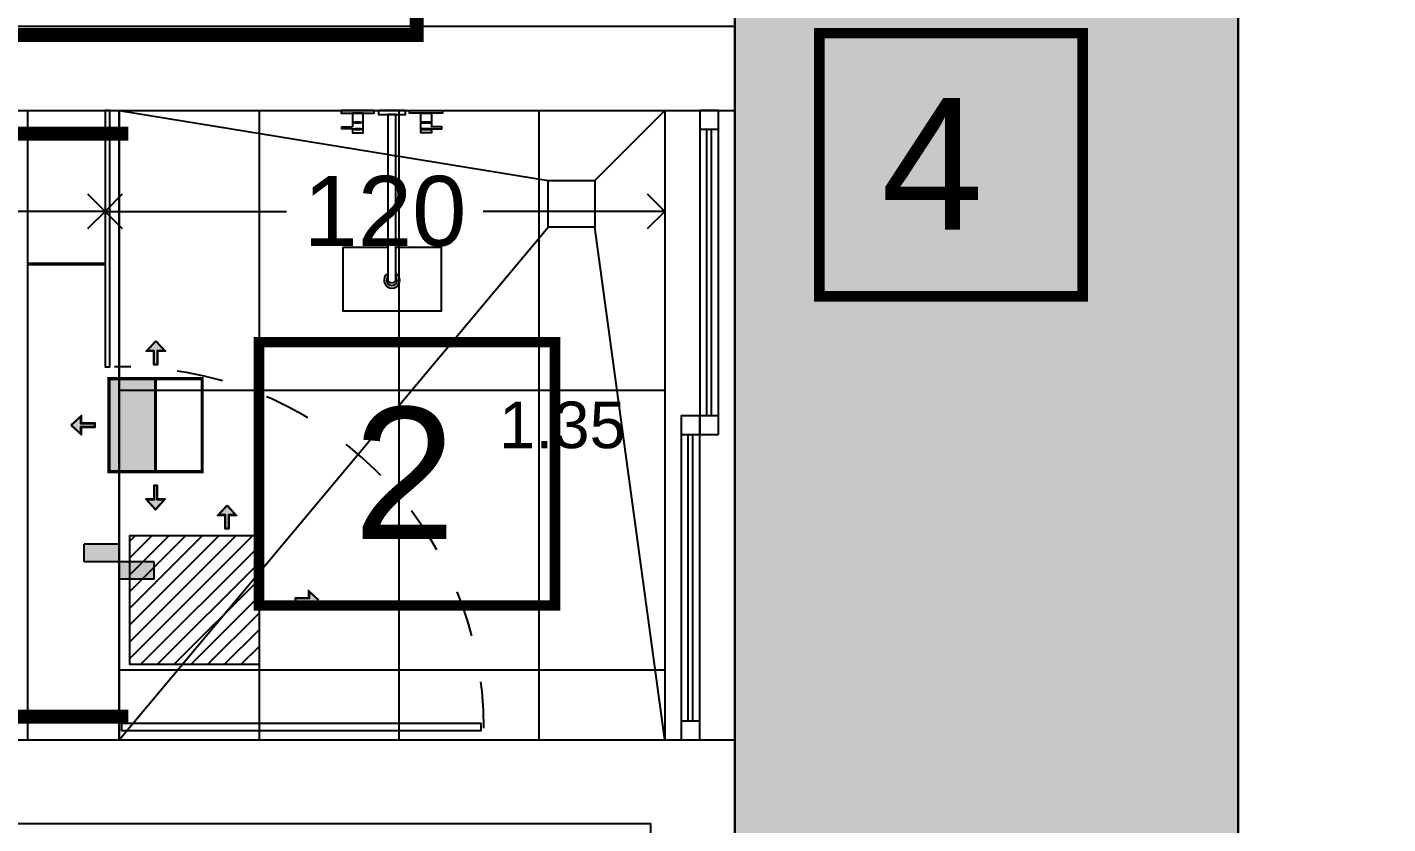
# Model space of a CAD drawing. Header units: metres. Extents: x 231 to 394, y -324 to -29.
# Drawn here: x 279.676 to 282.594, y -67.852 to -66.144 of the extents above; entities that cross this region are included whole.
import ezdxf

# ---------------------------------------------------------------- set-up
doc = ezdxf.new("R2010")
doc.units = ezdxf.units.M
doc.set_wipeout_variables(frame=1)
doc.header["$PDMODE"] = 35
doc.linetypes.add('AR-01-REC$0$DASHDOT2', pattern=[12.7, 6.35, -3.175, 0, -3.175])
doc.linetypes.add('AR-01-REC$0$HIDDEN', pattern=[0.375, 0.25, -0.125])
for name, color, linetype in [('A-ACABADOS PISOS', 1, 'Continuous'), ('A-CAMBIO DE ACABADO', 1, 'Continuous'), ('A-DESPIECE', 5, 'Continuous'), ('A-EXTERIOR', 8, 'Continuous'), ('A-PISO', 30, 'Continuous'), ('A-ZOCLO', 30, 'Continuous'), ('AR-01-REC$0$A-CANCELERIA', 8, 'Continuous'), ('AR-01-REC$0$A-DIM-VANOS', 8, 'Continuous'), ('AR-01-REC$0$A-ESCALON', 8, 'Continuous'), ('AR-01-REC$0$A-EXTERIOR', 8, 'Continuous'), ('AR-01-REC$0$A-MUEBLES FIJOS', 8, 'Continuous'), ('AR-01-REC$0$A-MUROS', 8, 'Continuous'), ('AR-01-REC$0$A-MUROS BAJOS', 8, 'Continuous'), ('AR-01-REC$0$A-VENTANAS', 8, 'Continuous')]:
    doc.layers.add(name, color=color, linetype=linetype)
doc.styles.add('Anot_Arial', font='arial.ttf')
doc.styles.add('AR-01-REC$0$Anot_Arial', font='arial.ttf')
doc.styles.add('AR-01-REC$0$Standard', font='arial.ttf')
doc.styles.get("Standard").update_dxf_attribs({"font": 'arial.ttf'})
doc.dimstyles.new('AR-01-REC$0$VANOS', dxfattribs={"dimtxt": 0.1, "dimasz": 0.05, "dimexe": 0, "dimexo": 0, "dimgap": 0.03, "dimtad": 0, "dimtih": 1, "dimtoh": 1, "dimzin": 0, "dimdsep": 46, "dimtxsty": 'AR-01-REC$0$Standard', "dimblk": 'AR-01-REC$0$_Dot', "dimcen": 0.09, "dimse1": 1, "dimse2": 1, "dimsd1": 1, "dimsd2": 1, "dimclrd": 256, "dimclre": 256, "dimclrt": 256, "dimazin": 0, "dimtfac": 1, "dimtix": 1, "dimtofl": 0, "dimtmove": 2, "dimatfit": 3, "dimldrblk": 'AR-01-REC$0$COTA', "dimfxl": 0, "dimtolj": 1, "dimtzin": 0, "dimlwd": 18, "dimarcsym": 0})
doc.dimstyles.new('DETALLE DE CAMBIOS', dxfattribs={"dimscale": 1.5, "dimtxt": 0.1, "dimasz": 0.05, "dimexe": 0.18, "dimexo": 0.0625, "dimgap": 0.035, "dimtad": 0, "dimtih": 1, "dimtoh": 1, "dimdec": 0, "dimlfac": 100, "dimzin": 0, "dimdsep": 46, "dimtxsty": 'Anot_Arial', "dimblk": 'OPEN90', "dimcen": 0.09, "dimse1": 1, "dimse2": 1, "dimclrd": 1, "dimclre": 4, "dimclrt": 1, "dimadec": 0, "dimazin": 0, "dimtfac": 1, "dimtdec": 0, "dimtix": 1, "dimtofl": 0, "dimtmove": 0, "dimatfit": 3, "dimldrblk": 'OPEN90', "dimfxl": 1, "dimtolj": 1, "dimtzin": 0, "dimarcsym": 0})

# ---------------------------------------------------------------- blocks, each defined once
blk = doc.blocks.new('AR-01-REC$0$Regadera planta 1')
blk.add_wipeout([(379.493, 26.2294), (379.6313, 26.2294), (379.6313, 26.0331), (379.3313, 26.0331), (379.3313, 26.2294), (379.4683, 26.2294), (379.4683, 26.6356), (379.493, 26.6356)])
for points in [[(379.4266, 26.6481), (379.3253, 26.6481), (379.3253, 26.64), (379.4266, 26.64)], [(379.3923, 26.64), (379.3598, 26.64), (379.3598, 26.6118), (379.3923, 26.6118)], [(379.5219, 26.6481), (379.4394, 26.6481), (379.4394, 26.6356), (379.5219, 26.6356)], [(379.5347, 26.6481), (379.636, 26.6481), (379.636, 26.64), (379.5347, 26.64)], [(379.569, 26.64), (379.6015, 26.64), (379.6015, 26.6118), (379.569, 26.6118)], [(379.3841, 26.6118), (379.3672, 26.6118), (379.3672, 26.6103), (379.3841, 26.6103)], [(379.3845, 26.5917), (379.3675, 26.5917), (379.3675, 26.5902), (379.3845, 26.5902)], [(379.5768, 26.5917), (379.5937, 26.5917), (379.5937, 26.5902), (379.5768, 26.5902)], [(379.5772, 26.6118), (379.5941, 26.6118), (379.5941, 26.6103), (379.5772, 26.6103)], [(379.3923, 26.5902), (379.3598, 26.5902), (379.3598, 26.5793), (379.3923, 26.5793)], [(379.569, 26.5902), (379.6015, 26.5902), (379.6015, 26.5793), (379.569, 26.5793)]]:
    blk.add_lwpolyline(points, close=True)
blk.add_lwpolyline([(379.4683, 26.1281, 0.650085), (379.493, 26.1281), (379.493, 26.6356), (379.4683, 26.6356)], format="xyb", close=True)
for points in [[(379.3598, 26.5917), (379.3274, 26.5917), (379.3274, 26.5977), (379.3598, 26.5977)], [(379.3598, 26.5917), (379.3923, 26.5917), (379.3923, 26.6103), (379.3598, 26.6103), (379.3598, 26.5977)], [(379.6015, 26.5917), (379.569, 26.5917), (379.569, 26.6103), (379.6015, 26.6103), (379.6015, 26.5977)], [(379.6015, 26.5917), (379.6339, 26.5917), (379.6339, 26.5977), (379.6015, 26.5977)], [(379.493, 26.2294), (379.6313, 26.2294), (379.6313, 26.0331), (379.3313, 26.0331), (379.3313, 26.2294), (379.4683, 26.2294)]]:
    blk.add_lwpolyline(points)
for radius, start, end in [(0.0242, 120.933, 59.2955), (0.0163, 139.7223, 40.726)]:
    blk.add_arc((379.4807, 26.128), radius, start, end)
blk = doc.blocks.new('*U45')
at = {"color": 0}
for points in [[(0, 0), (0.695, 0), (0.695, 0.04), (0, 0.04)], [(0, 0), (0.04, 0), (0.04, 0.04), (0, 0.04)], [(0.695, 0.04), (0.655, 0.04), (0.655, 0), (0.695, 0)], [(0.655, -0.04), (1.35, -0.04), (1.35, 0), (0.655, 0)], [(0.655, -0.04), (0.695, -0.04), (0.695, 0), (0.655, 0)], [(1.35, 0), (1.31, 0), (1.31, -0.04), (1.35, -0.04)]]:
    blk.add_lwpolyline(points, close=True, dxfattribs=at)
at = {"color": 8}
for points in [[(0.04, 0.025), (0.655, 0.025)], [(0.04, 0.015), (0.655, 0.015)], [(0.695, -0.015), (1.31, -0.015)], [(0.695, -0.025), (1.31, -0.025)]]:
    blk.add_lwpolyline(points, dxfattribs=at)
at = {"style": 'AR-01-REC$0$Anot_Arial', "flags": 1}
for tag, p in [('ESPACIO', (0.1591, 0.4028)), ('TIPO', (0.1591, 0.3233)), ('NUMERO', (0.1591, 0.2487)), ('MATERIAL', (0.1591, 0.1668))]:
    blk.add_attdef(tag, p, '', height=0.0625, dxfattribs=at)
blk = doc.blocks.new('*U39')
blk.add_lwpolyline([(-0.035, 0.025), (-0.02, 0.025), (-0.0198, 0.7963), (-0.0348, 0.7963)], close=True)
at = {"color": 8, "linetype": 'AR-01-REC$0$HIDDEN', "ltscale": 0.3}
blk.add_arc((-0.0258, 0.0277), 0.7745, 89.9307, 181.2942, dxfattribs=at)
at = {"style": 'AR-01-REC$0$Anot_Arial', "flags": 1}
for tag, p in [('ESPACIO', (-0.8312, 0.5853)), ('TOPE', (-0.8312, 0.5124)), ('TIPO', (-0.8312, 0.4329)), ('NUMERO', (-0.8312, 0.3583)), ('MATERIAL', (-0.8312, 0.2824))]:
    blk.add_attdef(tag, p, '', height=0.0625, dxfattribs=at)
blk = doc.blocks.new('AR-01-REC$0$CN')
h = blk.add_hatch(color=256)
h.dxf.hatch_style = 1
h.paths.add_polyline_path([(0.075, 0.0375), (0, 0.0375), (0, 0), (0.075, 0)])
h = blk.add_hatch(color=256)
h.dxf.hatch_style = 1
h.paths.add_polyline_path([(0, 0), (-0.075, 0), (-0.075, -0.0375), (0, -0.0375)])
for p, q in [((0, 0.0375), (0.075, 0.0375)), ((0, 0.0375), (0, -0.0375)), ((0.075, 0), (0.075, 0.0375)), ((-0.075, 0), (0.075, 0)), ((-0.075, -0.0375), (-0.075, 0)), ((-0.075, -0.0375), (0, -0.0375))]:
    blk.add_line(p, q)
blk = doc.blocks.new('*D85')
at = {"layer": 'Defpoints', "color": 0, "transparency": 16777216}
for p in [(280.8241, -66.3223), (281.0435, -66.3223), (281.0435, -67.6723)]:
    blk.add_point(p, dxfattribs=at)
at = {"layer": 'AR-01-REC$0$A-DIM-VANOS', "transparency": 16777216, "insert": (280.8241, -66.9973), "char_height": 0.1, "attachment_point": 5, "style": 'AR-01-REC$0$Standard'}
blk.add_mtext('\\A1;1.35', dxfattribs=at)
blk = doc.blocks.new('AR-01-REC$0$_Dot')
at = {"color": 0, "linetype": 'ByBlock', "lineweight": -2}
blk.add_line((-0.5, 0), (-1, 0), dxfattribs=at)
at = {"color": 0, "linetype": 'ByBlock', "const_width": 0.5}
blk.add_lwpolyline([(-0.25, 0, 1), (0.25, 0, 1)], format="xyb", close=True, dxfattribs=at)
blk = doc.blocks.new('AR-01-REC$0$COTA')
blk.add_line((-2.926, 0), (0, 0))
blk.add_lwpolyline([(-1.414, 0), (-1.414, -0.354), (0, -0.354), (0, 0)], close=True)
blk.add_solid([(-1.414, 0), (-1.414, -0.354), (0, 0), (0, -0.354)])
blk = doc.blocks.new('A$C7F1E1069')
h = blk.add_hatch(color=1)
h.dxf.hatch_style = 1
h.paths.add_polyline_path([(-0.225, 0), (-0.225, 0.225), (0.225, 0.225), (0.225, 0)])
at = {"color": 1, "const_width": 0.015}
for points in [[(-0.225, 0), (-0.225, 0.225), (0.225, 0.225), (0.225, 0)], [(0.225, -0.225), (0.225, 0), (-0.225, 0), (-0.225, -0.225)]]:
    blk.add_lwpolyline(points, close=True, dxfattribs=at)
blk = doc.blocks.new('r')
h = blk.add_hatch(color=5)
h.dxf.hatch_style = 1
h.paths.add_polyline_path([(1655.762, 468.449), (1655.668, 468.348), (1655.746, 468.348), (1655.746, 468.2), (1655.778, 468.2), (1655.778, 468.348), (1655.856, 468.348)])
at = {"color": 5}
for points in [[(1655.762, 468.456), (1655.658, 468.343), (1655.742, 468.343), (1655.742, 468.196), (1655.782, 468.196), (1655.782, 468.343), (1655.866, 468.343)], [(1655.762, 468.449), (1655.668, 468.348), (1655.746, 468.348), (1655.746, 468.2), (1655.778, 468.2), (1655.778, 468.348), (1655.856, 468.348)]]:
    blk.add_lwpolyline(points, close=True, dxfattribs=at)
blk = doc.blocks.new('CAMBIO DE PISO')
at = {"layer": 'A-CAMBIO DE ACABADO', "xscale": 0.7388581055550709, "yscale": 0.7388581055550709, "zscale": 0.7388581055550709}
blk.add_blockref('A$C7F1E1069', (183.6012, 19.2264), dxfattribs=at)
at = {"layer": 'A-DESPIECE', "xscale": -0.3310084312886717, "yscale": 0.3310084312886717, "zscale": 0.3310084312886717}
blk.add_blockref('r', (731.6723, -135.5343), dxfattribs=at)
at = {"layer": 'A-DESPIECE', "yscale": 0.3310084312886717, "zscale": 0.3310084312886717}
for p, xscale, rotation in [((338.3619, -528.8457), 0.3310084312886717, 90), ((28.8405, -528.8447), -0.3310084312886717, 270)]:
    blk.add_blockref('r', p, dxfattribs=dict(at, xscale=xscale, rotation=rotation))
blk = doc.blocks.new('_Open90')
at = {"color": 0, "linetype": 'ByBlock', "lineweight": -2}
for p, q in [((-0.5, 0.5), (0, 0)), ((0, 0), (-1, 0)), ((0, 0), (-0.5, -0.5))]:
    blk.add_line(p, q, dxfattribs=at)
blk = doc.blocks.new('*D124')
at = {"layer": 'A-PISO', "color": 1, "lineweight": -2, "ltscale": 100, "transparency": 16777216}
for p, q in [((279.9185, -66.5387), (280.2326, -66.5387)), ((280.9685, -66.5387), (280.6544, -66.5387))]:
    blk.add_line(p, q, dxfattribs=at)
at = {"layer": 'Defpoints', "color": 0, "ltscale": 100, "transparency": 16777216}
for p in [(279.8435, -66.3223), (281.0435, -66.3223), (281.0435, -66.5387)]:
    blk.add_point(p, dxfattribs=at)
at = {"layer": 'A-PISO', "color": 1, "lineweight": -2, "ltscale": 100, "transparency": 16777216, "xscale": 0.07500000000000001, "yscale": 0.07500000000000001, "zscale": 0.07500000000000001, "rotation": 180}
blk.add_blockref('_Open90', (279.8435, -66.5387), dxfattribs=at)
at = {"layer": 'A-PISO', "color": 1, "lineweight": -2, "ltscale": 100, "transparency": 16777216, "xscale": 0.07500000000000001, "yscale": 0.07500000000000001, "zscale": 0.07500000000000001}
blk.add_blockref('_Open90', (281.0435, -66.5387), dxfattribs=at)
at = {"layer": 'A-PISO', "color": 1, "ltscale": 100, "transparency": 16777216, "insert": (280.4435, -66.5387), "char_height": 0.15, "attachment_point": 5, "style": 'Anot_Arial'}
blk.add_mtext('\\A1;120', dxfattribs=at)
blk = doc.blocks.new('*D131')
at = {"layer": 'A-PISO', "color": 1, "lineweight": -2, "ltscale": 100, "transparency": 16777216}
for p, q in [((278.7585, -66.5387), (279.0524, -66.5387)), ((279.7685, -66.5387), (279.4746, -66.5387))]:
    blk.add_line(p, q, dxfattribs=at)
at = {"layer": 'Defpoints', "color": 0, "ltscale": 100, "transparency": 16777216}
for p in [(278.6835, -66.3223), (278.6835, -66.5387), (279.8435, -66.5387)]:
    blk.add_point(p, dxfattribs=at)
at = {"layer": 'A-PISO', "color": 1, "lineweight": -2, "ltscale": 100, "transparency": 16777216, "xscale": 0.07500000000000001, "yscale": 0.07500000000000001, "zscale": 0.07500000000000001, "rotation": 180}
blk.add_blockref('_Open90', (278.6835, -66.5387), dxfattribs=at)
at = {"layer": 'A-PISO', "color": 1, "lineweight": -2, "ltscale": 100, "transparency": 16777216, "xscale": 0.07500000000000001, "yscale": 0.07500000000000001, "zscale": 0.07500000000000001}
blk.add_blockref('_Open90', (279.8435, -66.5387), dxfattribs=at)
at = {"layer": 'A-PISO', "color": 1, "ltscale": 100, "transparency": 16777216, "insert": (279.2635, -66.5387), "char_height": 0.15, "attachment_point": 5, "style": 'Anot_Arial'}
blk.add_mtext('\\A1;116', dxfattribs=at)

msp = doc.modelspace()

# ---------------------------------------------------------------- hatches: boundary and pattern name
at = {"layer": 'A-DESPIECE'}
h = msp.add_hatch(dxfattribs=at)
h.set_pattern_fill('ANSI31', color=256, scale=0.008)
h.set_pattern_definition([(45, (-0.07, 0), (-0.0179605122, 0.0179605122), [])])
h.paths.add_polyline_path([(280.1735, -67.5107), (280.1735, -67.2338), (279.8965, -67.2338), (279.8965, -67.5107)])

# ---------------------------------------------------------------- linework, layer by layer
at = {"layer": 'A-ACABADOS PISOS', "const_width": 0.0226}
for points in [[(281.9397, -66.7211), (281.3749, -66.7211), (281.3749, -66.1563), (281.9397, -66.1563)], [(280.8082, -67.384), (280.1734, -67.384), (280.1734, -66.8193), (280.8082, -66.8193)]]:
    msp.add_lwpolyline(points, close=True, dxfattribs=at)
at = {"layer": 'A-DESPIECE'}
msp.add_lwpolyline([(280.1735, -67.5107), (279.8965, -67.5107), (279.8965, -67.2338), (280.1735, -67.2338)], close=True, dxfattribs=at)
at = {"layer": 'A-PISO', "ltscale": 100}
for p, q in [((278.6835, -66.3223), (279.8435, -66.3223)), ((279.8735, -66.3223), (279.8735, -67.6723)), ((280.1735, -66.3223), (280.1735, -67.6723)), ((280.7735, -66.3223), (280.7735, -67.6723)), ((279.8735, -66.9223), (281.0435, -66.9223)), ((279.8735, -67.5223), (281.0435, -67.5223))]:
    msp.add_line(p, q, dxfattribs=at)
at = {"layer": 'A-PISO', "color": 1, "linetype": 'AR-01-REC$0$DASHDOT2', "ltscale": 0.03, "const_width": 0.03}
msp.add_lwpolyline([(280.5116, -65.4373), (280.5116, -66.1601), (277.7045, -66.1601)], dxfattribs=at)
at = {"layer": 'A-PISO'}
for points in [[(279.8435, -66.6503), (279.6775, -66.6503), (279.6775, -66.3223)], [(279.6775, -67.6723), (279.6775, -66.6523), (279.8435, -66.6523)]]:
    msp.add_lwpolyline(points, dxfattribs=at)
at = {"layer": 'A-ZOCLO', "const_width": 0.03}
for points in [[(277.6835, -66.9723), (277.7335, -66.9723), (277.7335, -66.3723), (279.8935, -66.3723)], [(279.8935, -67.6223), (277.5035, -67.6223)]]:
    msp.add_lwpolyline(points, dxfattribs=at)
at = {"layer": 'AR-01-REC$0$A-CANCELERIA', "ltscale": 0.18}
msp.add_lwpolyline([(279.8535, -66.3223), (279.8435, -66.3223), (279.8435, -66.8723), (279.8535, -66.8723)], close=True, dxfattribs=at)
at = {"layer": 'AR-01-REC$0$A-ESCALON'}
msp.add_lwpolyline([(279.8735, -67.6723), (279.8735, -66.3223)], dxfattribs=at)
at = {"layer": 'AR-01-REC$0$A-ESCALON', "color": 8}
for points in [[(281.0435, -66.3223), (280.8935, -66.4723)], [(280.8935, -66.4723), (280.8935, -66.5723), (280.7935, -66.5723), (280.7935, -66.4723), (280.8935, -66.4723)], [(281.0435, -67.6723), (280.8935, -66.5723)]]:
    msp.add_lwpolyline(points, dxfattribs=at)
at = {"layer": 'AR-01-REC$0$A-EXTERIOR', "transparency": 33554559}
msp.add_lwpolyline([(282.2735, -70.6923), (282.2735, -57.0523)], dxfattribs=at)
at = {"layer": 'AR-01-REC$0$A-MUROS'}
msp.add_lwpolyline([(280.2435, -70.6923), (281.0135, -70.6923), (281.0135, -67.8523), (277.5035, -67.8523), (277.5035, -67.6723), (281.1935, -67.6723), (281.1935, -70.8723), (280.2435, -70.8723)], close=True, dxfattribs=at)
at = {"layer": 'AR-01-REC$0$A-MUROS BAJOS', "linetype": 'Continuous'}
for p, q in [((281.0435, -66.3223), (281.0435, -67.6723)), ((281.1935, -66.3223), (281.1935, -67.6723))]:
    msp.add_line(p, q, dxfattribs=at)

# ---------------------------------------------------------------- block references
at = {"layer": 'A-ACABADOS PISOS', "xscale": -0.6, "yscale": 0.6, "zscale": 0.6, "rotation": 90}
msp.add_blockref('CAMBIO DE PISO', (291.4875, 43.1634), dxfattribs=at)
at = {"layer": 'A-DESPIECE', "xscale": -0.1938554923835573, "yscale": 0.1938554923835573, "zscale": 0.1938554923835573}
msp.add_blockref('r', (601.0835, -157.9817), dxfattribs=at)
at = {"layer": 'A-DESPIECE', "xscale": 0.1938554923835573, "yscale": 0.1938554923835573, "zscale": 0.1938554923835573, "rotation": 270}
msp.add_blockref('r', (189.4889, 253.6062), dxfattribs=at)
at = {"layer": 'AR-01-REC$0$A-CANCELERIA', "ltscale": 0.18, "rotation": 270.0179470697409}
msp.add_blockref('*U39', (279.8535, -67.6723), dxfattribs=at)
at = {"layer": 'AR-01-REC$0$A-ESCALON', "xscale": -1}
msp.add_blockref('AR-01-REC$0$CN', (279.8735, -67.2902), dxfattribs=at)
at = {"layer": 'AR-01-REC$0$A-MUEBLES FIJOS', "xscale": 0.7, "yscale": 0.7, "zscale": 0.7}
msp.add_blockref('AR-01-REC$0$Regadera planta 1', (14.822, -84.9759), dxfattribs=at)
at = {"layer": 'AR-01-REC$0$A-VENTANAS', "rotation": 90.00000000000001}
msp.add_blockref('*U45', (281.1185, -67.6723), dxfattribs=at)

# ---------------------------------------------------------------- texts
at = {"layer": 'A-ACABADOS PISOS', "char_height": 0.2824, "attachment_point": 3}
for s, insert in [('4', (281.7266, -66.2958)), ('2', (280.5951, -66.9587))]:
    msp.add_mtext_dynamic_manual_height_columns(s, width=0.258238, gutter_width=0.8066, heights=[0], dxfattribs=dict(at, insert=insert))

# ---------------------------------------------------------------- dimensions: what is measured, and where the dimension line sits
at = {"layer": 'A-PISO', "ltscale": 100}
dim = msp.add_linear_dim(base=(278.6835, -66.5387), p1=(279.8435, -66.5387), p2=(278.6835, -66.3223), dimstyle='DETALLE DE CAMBIOS', dxfattribs=at)
dim.commit()
dim.dimension.update_dxf_attribs({"geometry": '*D131', "text_midpoint": (279.2635, -66.5387)})
at = {"layer": 'AR-01-REC$0$A-DIM-VANOS'}
dim = msp.add_linear_dim(base=(280.8241, -66.3223), p1=(281.0435, -67.6723), p2=(281.0435, -66.3223), angle=90, dimstyle='AR-01-REC$0$VANOS', dxfattribs=at)
dim.commit()
dim.dimension.update_dxf_attribs({"geometry": '*D85', "text_midpoint": (280.8241, -66.9973)})

# ---------------------------------------------------------------- next in the draw order: hatches: boundary and pattern name
at = {"layer": 'A-EXTERIOR', "ltscale": 100, "transparency": 33554559}
h = msp.add_hatch(dxfattribs=at)
h.set_pattern_fill('AR-CONC', color=256, scale=0.0025)
h.set_pattern_definition([(50, (16.63057, 0), (0.45546167, -0.0398477), [0.047625, -0.523875]), (355, (16.63057, 0), (-0.08810855, 0.4776421), [0.0381, -0.41910146]), (100.45144, (16.66853, -0.0033), (0.3673531, 0.4377944), [0.040475, -0.4452256]), (46.1842, (16.63057, 0.127), (0.6776976, -0.1051058), [0.0714375, -0.7858125]), (96.63556, (16.68705, 0.11824), (0.5935103, 0.6185653), [0.0607126, -0.667839]), (351.18415, (16.6306, 0.127), (0.5935103, 0.6185653), [0.05715, -0.6286493]), (21, (16.69407, 0.09525), (0.379036, -0.255663), [0.047625, -0.523875]), (326, (16.69407, 0.09525), (0.1545051, 0.4604699), [0.0381, -0.4191]), (71.45144, (16.72566, 0.07394), (0.53354105, 0.2048069), [0.040475, -0.44522484]), (37.5, (16.63057, 0), (0.00772151, 0.2113876), [0, -0.41402, 0, -0.42545, 0, -0.4206875]), (7.5, (16.63057, 0), (0.16704916, 0.25045144), [0, -0.24257, 0, -0.404495, 0, -0.1603375]), (327.5, (16.48897, 0), (0.33897649, -0.01432186), [0, -0.15875, 0, -0.4953, 0, -0.657225]), (317.5, (16.42547, 0), (0.37032295, 0.06356623), [0, -0.206375, 0, -0.32893, 0, -0.466725])])
h.paths.add_polyline_path([(282.2735, -76.8723), (275.1735, -76.8723), (275.1735, -70.8723), (281.1935, -70.8723), (281.1935, -60.5523), (282.2735, -60.5523), (282.2735, -70.6923), (282.0935, -70.6923)])

# ---------------------------------------------------------------- next in the draw order: linework, layer by layer
at = {"layer": 'A-EXTERIOR', "transparency": 33554559}
msp.add_lwpolyline([(282.2735, -71.8223), (282.2735, -60.5523), (281.1935, -60.5523), (281.1935, -70.8723), (276.6535, -70.8723)], dxfattribs=at)
at = {"layer": 'A-PISO', "ltscale": 100}
for p, q in [((279.8735, -66.3223), (281.0435, -66.3223)), ((280.4735, -66.3223), (280.4735, -67.6723))]:
    msp.add_line(p, q, dxfattribs=at)
msp.add_lwpolyline([(275.1735, -72.2723), (275.1735, -70.8723), (281.1935, -70.8723), (281.1935, -60.5523), (282.2735, -60.5523), (282.2735, -70.6923), (282.2735, -70.6923), (282.2735, -76.8723), (274.9935, -76.8722), (275.1735, -76.8722)], dxfattribs=at)
msp.add_circle((268.4684, -66.1867), 37.5515, dxfattribs=at)
at = {"layer": 'AR-01-REC$0$A-ESCALON', "color": 8}
for points in [[(279.8735, -66.3223), (280.7935, -66.4723)], [(279.8735, -67.6723), (280.7935, -66.5723)]]:
    msp.add_lwpolyline(points, dxfattribs=at)
at = {"layer": 'AR-01-REC$0$A-MUROS', "linetype": 'Continuous'}
msp.add_lwpolyline([(281.1935, -66.1423), (277.6835, -66.1423), (277.6835, -64.4423), (276.4735, -64.4423), (276.4735, -64.6223), (277.5035, -64.6223), (277.5035, -66.9223), (277.6835, -66.9223), (277.6835, -66.3223), (281.1935, -66.3223)], close=True, dxfattribs=at)

# ---------------------------------------------------------------- next in the draw order: dimensions: what is measured, and where the dimension line sits
at = {"layer": 'A-PISO', "ltscale": 100}
dim = msp.add_linear_dim(base=(281.0435, -66.5387), p1=(279.8435, -66.3223), p2=(281.0435, -66.3223), dimstyle='DETALLE DE CAMBIOS', dxfattribs=at)
dim.commit()
dim.dimension.update_dxf_attribs({"geometry": '*D124', "text_midpoint": (280.4435, -66.5387)})

doc.saveas('drawing.dxf')
